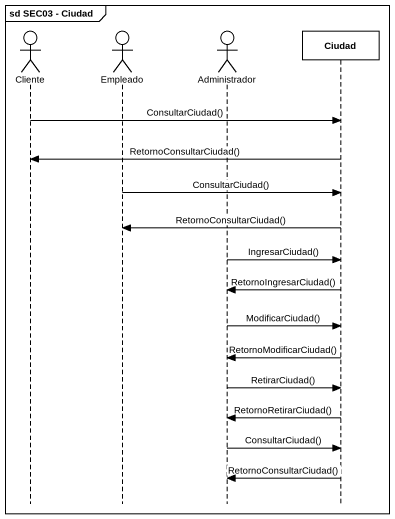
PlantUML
@startuml
mainframe sd SEC03 - Ciudad
hide footbox
actor Cliente
actor Empleado
actor Administrador
participant Ciudad

Cliente -> Ciudad : ConsultarCiudad()
Ciudad -> Cliente : RetornoConsultarCiudad()
Empleado -> Ciudad : ConsultarCiudad()
Ciudad -> Empleado : RetornoConsultarCiudad()
Administrador -> Ciudad : IngresarCiudad()
Ciudad -> Administrador : RetornoIngresarCiudad()
Administrador -> Ciudad : ModificarCiudad()
Ciudad -> Administrador : RetornoModificarCiudad()
Administrador -> Ciudad : RetirarCiudad()
Ciudad -> Administrador : RetornoRetirarCiudad()
Administrador -> Ciudad : ConsultarCiudad()
Ciudad -> Administrador : RetornoConsultarCiudad()
@enduml
